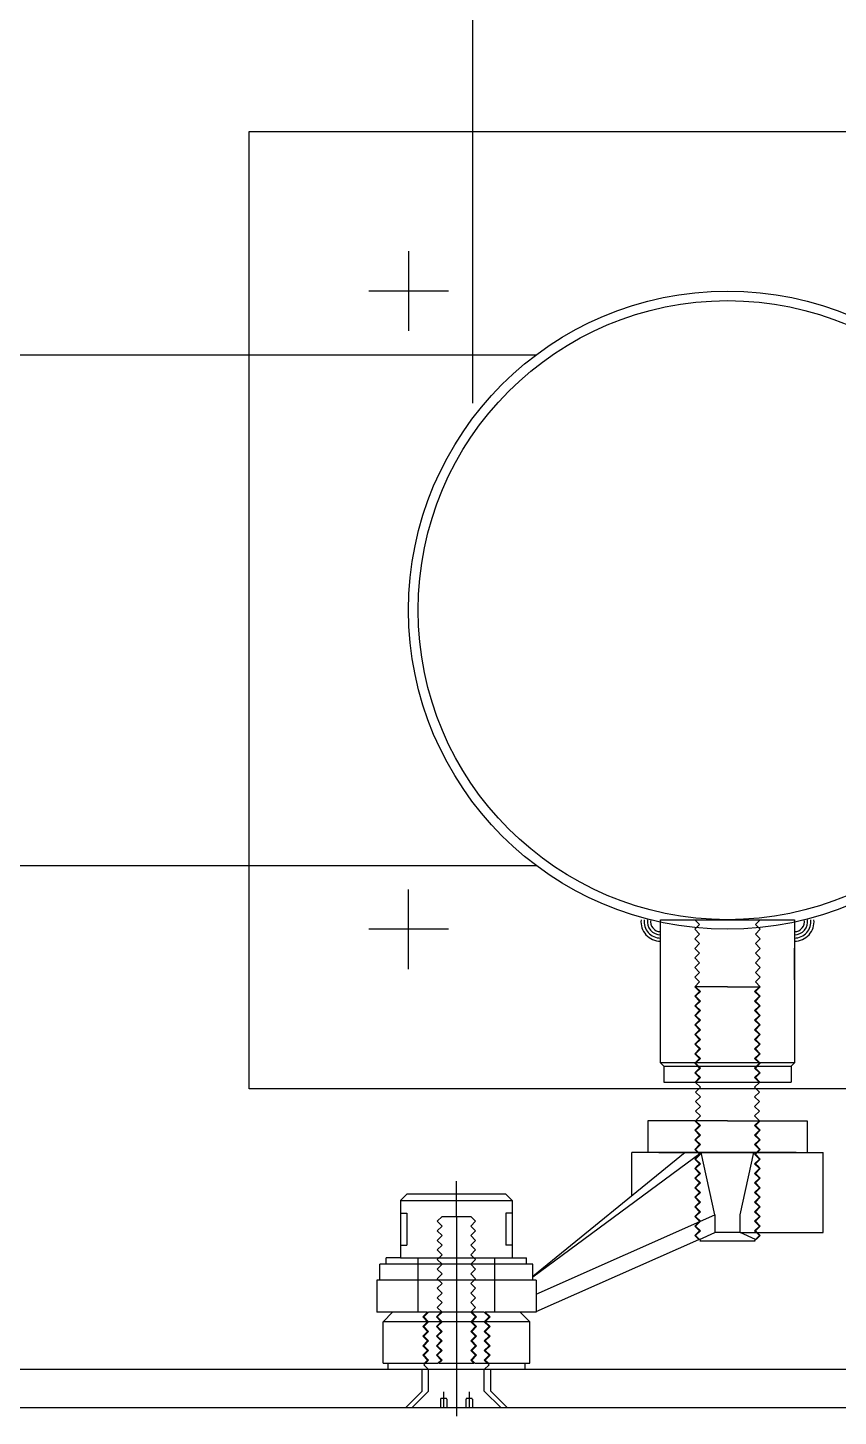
# Model space of a CAD drawing. Header units: millimetres. Extents: x -7718 to 421089, y 87466 to 341395.
# Drawn here: x 154333.2 to 154587.3, y 216856 to 217291.1 of the extents above; entities that cross this region are included whole.
import ezdxf

# ---------------------------------------------------------------- set-up
doc = ezdxf.new("R2010")
doc.units = ezdxf.units.MM
doc.header["$LTSCALE"] = 200
doc.header["$MEASUREMENT"] = 0
doc.linetypes.add('CENTER1', pattern=[8, 6, -1, 0, -1])
doc.linetypes.add('DASH_2', pattern=[34, 30, -1.5, 1, -1.5])
doc.layers.add('e-plan', color=9, linetype='CONTINUOUS')

msp = doc.modelspace()

# ---------------------------------------------------------------- linework, layer by layer
at = {"layer": 'e-plan'}
for p, q in [((154472.57, 217848.59), (154472.57, 217173.46)), ((154402.57, 216958.59), (154402.57, 217258.59)), ((154402.57, 217258.59), (154702.57, 217258.59)), ((154452.57, 217221.09), (154452.57, 217196.09)), ((154465.07, 217208.59), (154440.07, 217208.59)), ((152222.57, 217188.59), (154492.57, 217188.59)), ((152222.57, 217028.59), (154492.57, 217028.59)), ((154452.57, 216996.09), (154452.57, 217021.09)), ((154531.57, 217011.59), (154573.57, 217011.59)), ((154465.07, 217008.59), (154440.07, 217008.59)), ((154702.57, 216958.59), (154402.57, 216958.59)), ((154802.57, 216870.59), (153363.57, 216870.59)), ((154802.57, 216858.59), (153363.57, 216858.59))]:
    msp.add_line(p, q, dxfattribs=at)
at = {"layer": 'e-plan', "linetype": 'Continuous'}
for p, q in [((154531.57, 216966.7), (154531.57, 217011.59)), ((154531.57, 217002.35), (154531.57, 217011.59)), ((154573.57, 217011.59), (154573.57, 216966.7)), ((154573.57, 216992.7), (154573.57, 217002.65)), ((154573.57, 216966.7), (154531.57, 216966.7)), ((154531.57, 216966.7), (154532.57, 216965.7)), ((154572.57, 216965.7), (154573.57, 216966.7)), ((154532.57, 216965.7), (154532.57, 216960.7)), ((154532.57, 216965.7), (154572.57, 216965.7)), ((154572.57, 216965.7), (154572.57, 216960.7)), ((154532.57, 216960.7), (154542.41, 216960.7)), ((154542.69, 216960.7), (154562.46, 216960.7)), ((154562.74, 216960.7), (154572.57, 216960.7)), ((154542.29, 216948.59), (154527.57, 216948.59)), ((154552.57, 216948.59), (154542.57, 216948.59)), ((154552.57, 216948.59), (154562.57, 216948.59)), ((154562.86, 216948.59), (154577.57, 216948.59)), ((154491.57, 216899.65), (154544.31, 216938.59)), ((154539.26, 216938.59), (154491.57, 216899.77)), ((154552.57, 216938.59), (154522.57, 216938.59)), ((154522.57, 216925), (154522.57, 216938.59)), ((154531.07, 216938.59), (154552.57, 216938.59)), ((154552.57, 216938.59), (154531.07, 216938.59)), ((154548.64, 216919.05), (154544.31, 216938.59)), ((154552.57, 216938.59), (154582.57, 216938.59)), ((154574.07, 216938.59), (154552.57, 216938.59)), ((154574.07, 216938.59), (154552.57, 216938.59)), ((154556.51, 216919.05), (154560.82, 216938.59)), ((154582.57, 216913.59), (154582.57, 216938.59)), ((154452.07, 216925.59), (154450.07, 216923.59)), ((154450.07, 216923.59), (154450.07, 216905.59)), ((154483.07, 216925.59), (154452.07, 216925.59)), ((154485.07, 216923.59), (154483.07, 216925.59)), ((154485.07, 216923.59), (154485.07, 216905.59)), ((154452.07, 216919.59), (154452.07, 216909.59)), ((154483.07, 216919.59), (154483.07, 216909.59)), ((154492.57, 216894.29), (154548.64, 216919.05)), ((154548.64, 216919.05), (154548.64, 216913.59)), ((154556.51, 216913.59), (154556.51, 216919.05)), ((154492.57, 216888.82), (154543.54, 216911.34)), ((154543.74, 216911.42), (154548.64, 216913.59)), ((154543.89, 216910.91), (154561.26, 216910.9)), ((154556.49, 216913.59), (154548.64, 216913.59)), ((154556.49, 216913.59), (154582.57, 216913.59)), ((154561.4, 216911.42), (154556.49, 216913.59)), ((154443.57, 216898.59), (154443.57, 216903.59)), ((154491.57, 216903.59), (154443.57, 216903.59)), ((154445.57, 216903.59), (154445.57, 216905.59)), ((154489.57, 216903.59), (154489.57, 216905.59)), ((154491.57, 216898.59), (154491.57, 216903.59)), ((154492.59, 216898.59), (154442.59, 216898.59)), ((154442.59, 216898.59), (154442.59, 216888.59)), ((154492.59, 216898.59), (154492.59, 216888.59)), ((154458.54, 216888.59), (154442.59, 216888.59)), ((154472.07, 216888.59), (154458.82, 216888.59)), ((154476.32, 216888.59), (154472.36, 216888.59)), ((154492.59, 216888.59), (154476.61, 216888.59)), ((154458.82, 216885.59), (154444.57, 216885.59)), ((154444.57, 216872.59), (154444.57, 216885.59)), ((154490.57, 216885.59), (154458.82, 216885.59)), ((154490.57, 216872.59), (154490.57, 216885.59)), ((154444.57, 216872.59), (154457.54, 216872.59)), ((154446.07, 216872.59), (154446.07, 216870.59)), ((154457.82, 216872.59), (154461.79, 216872.59)), ((154462.07, 216872.59), (154473.07, 216872.59)), ((154473.36, 216872.59), (154477.32, 216872.59)), ((154477.61, 216872.59), (154489.07, 216872.59)), ((154489.07, 216872.59), (154490.57, 216872.59)), ((154489.07, 216872.59), (154489.07, 216870.59)), ((154456.82, 216863.84), (154456.82, 216870.59)), ((154458.82, 216863.84), (154458.82, 216870.59)), ((154476.32, 216863.84), (154476.32, 216870.59)), ((154478.32, 216863.84), (154478.32, 216870.59)), ((154456.82, 216863.84), (154451.57, 216858.59)), ((154478.32, 216863.84), (154483.57, 216858.59)), ((154484.41, 216858.59), (154450.74, 216858.59)), ((154464.27, 216861.59), (154462.87, 216861.59)), ((154472.27, 216861.59), (154470.87, 216861.59))]:
    msp.add_line(p, q, dxfattribs=at)
at = {"layer": 'e-plan', "linetype": 'CENTER1'}
for p, q in [((154543.79, 217010.09), (154542.29, 217011.59)), ((154561.36, 217010.09), (154562.86, 217011.59)), ((154542.29, 217008.59), (154543.79, 217010.09)), ((154543.79, 217007.09), (154542.29, 217008.59)), ((154542.29, 217005.59), (154543.79, 217007.09)), ((154562.86, 217008.59), (154561.36, 217010.09)), ((154561.36, 217007.09), (154562.86, 217008.59)), ((154562.86, 217005.59), (154561.36, 217007.09)), ((154543.79, 217004.09), (154542.29, 217005.59)), ((154542.29, 217002.59), (154543.79, 217004.09)), ((154543.79, 217001.09), (154542.29, 217002.59)), ((154561.36, 217004.09), (154562.86, 217005.59)), ((154562.86, 217002.59), (154561.36, 217004.09)), ((154561.36, 217001.09), (154562.86, 217002.59)), ((154542.29, 216999.59), (154543.79, 217001.09)), ((154543.79, 216998.09), (154542.29, 216999.59)), ((154542.29, 216996.59), (154543.79, 216998.09)), ((154562.86, 216999.59), (154561.36, 217001.09)), ((154561.36, 216998.09), (154562.86, 216999.59)), ((154562.86, 216996.59), (154561.36, 216998.09)), ((154543.79, 216995.09), (154542.29, 216996.59)), ((154542.29, 216993.59), (154543.79, 216995.09)), ((154543.79, 216992.09), (154542.29, 216993.59)), ((154561.36, 216995.09), (154562.86, 216996.59)), ((154562.86, 216993.59), (154561.36, 216995.09)), ((154561.36, 216992.09), (154562.86, 216993.59)), ((154542.29, 216990.59), (154543.79, 216992.09)), ((154542.29, 216990.59), (154543.79, 216989.09)), ((154543.79, 216989.09), (154542.29, 216987.59)), ((154542.57, 216990.59), (154544.07, 216989.09)), ((154542.57, 216990.59), (154544.07, 216989.09)), ((154552.57, 216990.59), (154542.57, 216990.59)), ((154544.07, 216989.09), (154542.57, 216987.59)), ((154544.07, 216989.09), (154542.57, 216987.59)), ((154552.57, 216990.59), (154562.57, 216990.59)), ((154562.57, 216990.59), (154561.07, 216989.09)), ((154561.07, 216989.09), (154562.57, 216987.59)), ((154562.86, 216990.59), (154561.36, 216992.09)), ((154562.86, 216990.59), (154561.36, 216989.09)), ((154561.36, 216989.09), (154562.86, 216987.59)), ((154542.29, 216987.59), (154543.79, 216986.09)), ((154543.79, 216986.09), (154542.29, 216984.59)), ((154542.29, 216984.59), (154543.79, 216983.09)), ((154542.57, 216987.59), (154544.07, 216986.09)), ((154542.57, 216987.59), (154544.07, 216986.09)), ((154544.07, 216986.09), (154542.57, 216984.59)), ((154544.07, 216986.09), (154542.57, 216984.59)), ((154542.57, 216984.59), (154544.07, 216983.09)), ((154542.57, 216984.59), (154544.07, 216983.09)), ((154562.57, 216987.59), (154561.07, 216986.09)), ((154561.07, 216986.09), (154562.57, 216984.59)), ((154562.57, 216984.59), (154561.07, 216983.09)), ((154562.86, 216987.59), (154561.36, 216986.09)), ((154561.36, 216986.09), (154562.86, 216984.59)), ((154562.86, 216984.59), (154561.36, 216983.09)), ((154543.79, 216983.09), (154542.29, 216981.59)), ((154542.29, 216981.59), (154543.79, 216980.09)), ((154543.79, 216980.09), (154542.29, 216978.59)), ((154544.07, 216983.09), (154542.57, 216981.59)), ((154544.07, 216983.09), (154542.57, 216981.59)), ((154542.57, 216981.59), (154544.07, 216980.09)), ((154542.57, 216981.59), (154544.07, 216980.09)), ((154544.07, 216980.09), (154542.57, 216978.59)), ((154544.07, 216980.09), (154542.57, 216978.59)), ((154561.07, 216983.09), (154562.57, 216981.59)), ((154562.57, 216981.59), (154561.07, 216980.09)), ((154561.07, 216980.09), (154562.57, 216978.59)), ((154561.36, 216983.09), (154562.86, 216981.59)), ((154562.86, 216981.59), (154561.36, 216980.09)), ((154561.36, 216980.09), (154562.86, 216978.59)), ((154542.29, 216978.59), (154543.79, 216977.09)), ((154543.79, 216977.09), (154542.29, 216975.59)), ((154542.29, 216975.59), (154543.79, 216974.09)), ((154542.57, 216978.59), (154544.07, 216977.09)), ((154542.57, 216978.59), (154544.07, 216977.09)), ((154544.07, 216977.09), (154542.57, 216975.59)), ((154544.07, 216977.09), (154542.57, 216975.59)), ((154542.57, 216975.59), (154544.07, 216974.09)), ((154542.57, 216975.59), (154544.07, 216974.09)), ((154562.57, 216978.59), (154561.07, 216977.09)), ((154561.07, 216977.09), (154562.57, 216975.59)), ((154562.57, 216975.59), (154561.07, 216974.09)), ((154562.86, 216978.59), (154561.36, 216977.09)), ((154561.36, 216977.09), (154562.86, 216975.59)), ((154562.86, 216975.59), (154561.36, 216974.09)), ((154543.79, 216974.09), (154542.29, 216972.59)), ((154542.29, 216972.59), (154543.79, 216971.09)), ((154543.79, 216971.09), (154542.29, 216969.59)), ((154544.07, 216974.09), (154542.57, 216972.59)), ((154544.07, 216974.09), (154542.57, 216972.59)), ((154542.57, 216972.59), (154544.07, 216971.09)), ((154542.57, 216972.59), (154544.07, 216971.09)), ((154544.07, 216971.09), (154542.57, 216969.59)), ((154544.07, 216971.09), (154542.57, 216969.59)), ((154561.07, 216974.09), (154562.57, 216972.59)), ((154562.57, 216972.59), (154561.07, 216971.09)), ((154561.07, 216971.09), (154562.57, 216969.59)), ((154561.36, 216974.09), (154562.86, 216972.59)), ((154562.86, 216972.59), (154561.36, 216971.09)), ((154561.36, 216971.09), (154562.86, 216969.59)), ((154542.29, 216969.59), (154543.79, 216968.09)), ((154543.79, 216968.09), (154542.29, 216966.59)), ((154542.57, 216969.59), (154544.07, 216968.09)), ((154542.57, 216969.59), (154544.07, 216968.09)), ((154544.07, 216968.09), (154542.57, 216966.59)), ((154544.07, 216968.09), (154542.57, 216966.59)), ((154562.57, 216969.59), (154561.07, 216968.09)), ((154561.07, 216968.09), (154562.57, 216966.59)), ((154562.86, 216969.59), (154561.36, 216968.09)), ((154561.36, 216968.09), (154562.86, 216966.59)), ((154542.29, 216966.59), (154543.79, 216965.09)), ((154543.79, 216965.09), (154542.29, 216963.59)), ((154542.29, 216963.59), (154543.79, 216962.09)), ((154542.57, 216966.59), (154544.07, 216965.09)), ((154542.57, 216966.59), (154544.07, 216965.09)), ((154544.07, 216965.09), (154542.57, 216963.59)), ((154544.07, 216965.09), (154542.57, 216963.59)), ((154542.57, 216963.59), (154544.07, 216962.09)), ((154542.57, 216963.59), (154544.07, 216962.09)), ((154562.57, 216966.59), (154561.07, 216965.09)), ((154561.07, 216965.09), (154562.57, 216963.59)), ((154562.57, 216963.59), (154561.07, 216962.09)), ((154562.86, 216966.59), (154561.36, 216965.09)), ((154561.36, 216965.09), (154562.86, 216963.59)), ((154562.86, 216963.59), (154561.36, 216962.09)), ((154543.79, 216962.09), (154542.41, 216960.7)), ((154544.07, 216962.09), (154542.57, 216960.59)), ((154544.07, 216962.09), (154542.57, 216960.59)), ((154544.07, 216962.09), (154542.57, 216960.59)), ((154544.07, 216962.09), (154542.57, 216960.59)), ((154542.57, 216960.59), (154544.07, 216959.09)), ((154542.57, 216960.59), (154544.07, 216959.09)), ((154542.57, 216960.59), (154544.07, 216959.09)), ((154542.57, 216960.59), (154544.07, 216959.09)), ((154544.07, 216959.09), (154542.57, 216957.59)), ((154544.07, 216959.09), (154542.57, 216957.59)), ((154544.07, 216959.09), (154542.57, 216957.59)), ((154544.07, 216959.09), (154542.57, 216957.59)), ((154561.07, 216962.09), (154562.57, 216960.59)), ((154561.07, 216962.09), (154562.57, 216960.59)), ((154562.57, 216960.59), (154561.07, 216959.09)), ((154562.57, 216960.59), (154561.07, 216959.09)), ((154561.07, 216959.09), (154562.57, 216957.59)), ((154561.07, 216959.09), (154562.57, 216957.59)), ((154561.36, 216962.09), (154562.74, 216960.7)), ((154542.57, 216957.59), (154544.07, 216956.09)), ((154542.57, 216957.59), (154544.07, 216956.09)), ((154542.57, 216957.59), (154544.07, 216956.09)), ((154542.57, 216957.59), (154544.07, 216956.09)), ((154544.07, 216956.09), (154542.57, 216954.59)), ((154544.07, 216956.09), (154542.57, 216954.59)), ((154544.07, 216956.09), (154542.57, 216954.59)), ((154544.07, 216956.09), (154542.57, 216954.59)), ((154542.57, 216954.59), (154544.07, 216953.09)), ((154542.57, 216954.59), (154544.07, 216953.09)), ((154542.57, 216954.59), (154544.07, 216953.09)), ((154542.57, 216954.59), (154544.07, 216953.09)), ((154562.57, 216957.59), (154561.07, 216956.09)), ((154562.57, 216957.59), (154561.07, 216956.09)), ((154561.07, 216956.09), (154562.57, 216954.59)), ((154561.07, 216956.09), (154562.57, 216954.59)), ((154562.57, 216954.59), (154561.07, 216953.09)), ((154562.57, 216954.59), (154561.07, 216953.09)), ((154544.07, 216953.09), (154542.57, 216951.59)), ((154544.07, 216953.09), (154542.57, 216951.59)), ((154544.07, 216953.09), (154542.57, 216951.59)), ((154544.07, 216953.09), (154542.57, 216951.59)), ((154542.57, 216951.59), (154544.07, 216950.09)), ((154542.57, 216951.59), (154544.07, 216950.09)), ((154542.57, 216951.59), (154544.07, 216950.09)), ((154542.57, 216951.59), (154544.07, 216950.09)), ((154542.57, 216951.59), (154544.07, 216950.09)), ((154542.57, 216951.59), (154544.07, 216950.09)), ((154544.07, 216950.09), (154542.57, 216948.59)), ((154544.07, 216950.09), (154542.57, 216948.59)), ((154544.07, 216950.09), (154542.57, 216948.59)), ((154544.07, 216950.09), (154542.57, 216948.59)), ((154544.07, 216950.09), (154542.57, 216948.59)), ((154544.07, 216950.09), (154542.57, 216948.59)), ((154561.07, 216953.09), (154562.57, 216951.59)), ((154561.07, 216953.09), (154562.57, 216951.59)), ((154562.57, 216951.59), (154561.07, 216950.09)), ((154562.57, 216951.59), (154561.07, 216950.09)), ((154562.57, 216951.59), (154561.07, 216950.09)), ((154561.07, 216950.09), (154562.57, 216948.59)), ((154561.07, 216950.09), (154562.57, 216948.59)), ((154561.07, 216950.09), (154562.57, 216948.59)), ((154542.29, 216948.59), (154543.79, 216947.09)), ((154542.29, 216948.59), (154543.79, 216947.09)), ((154542.29, 216948.59), (154543.79, 216947.09)), ((154543.79, 216947.09), (154542.29, 216945.59)), ((154542.29, 216945.59), (154543.79, 216944.09)), ((154542.57, 216948.59), (154544.07, 216947.09)), ((154542.57, 216948.59), (154544.07, 216947.09)), ((154542.57, 216948.59), (154544.07, 216947.09)), ((154542.57, 216948.59), (154544.07, 216947.09)), ((154542.57, 216948.59), (154544.07, 216947.09)), ((154542.57, 216948.59), (154544.07, 216947.09)), ((154542.57, 216948.59), (154544.07, 216947.09)), ((154542.57, 216948.59), (154544.07, 216947.09)), ((154542.57, 216948.59), (154544.07, 216947.09)), ((154544.07, 216947.09), (154542.57, 216945.59)), ((154542.57, 216945.59), (154544.07, 216944.09)), ((154544.07, 216947.09), (154543.07, 216946.09)), ((154544.07, 216947.09), (154543.07, 216946.09)), ((154544.07, 216947.09), (154543.07, 216946.09)), ((154544.07, 216947.09), (154543.07, 216946.09)), ((154562.57, 216948.59), (154561.07, 216947.09)), ((154562.57, 216948.59), (154561.07, 216947.09)), ((154562.57, 216948.59), (154561.07, 216947.09)), ((154561.07, 216947.09), (154562.07, 216946.09)), ((154561.07, 216947.09), (154562.07, 216946.09)), ((154561.07, 216947.09), (154562.57, 216945.59)), ((154562.57, 216945.59), (154561.07, 216944.09)), ((154562.86, 216948.59), (154561.36, 216947.09)), ((154561.36, 216947.09), (154562.86, 216945.59)), ((154562.86, 216945.59), (154561.36, 216944.09)), ((154543.79, 216944.09), (154542.29, 216942.59)), ((154542.29, 216942.59), (154543.79, 216941.09)), ((154543.79, 216941.09), (154542.29, 216939.59)), ((154544.07, 216944.09), (154542.57, 216942.59)), ((154542.57, 216942.59), (154544.07, 216941.09)), ((154544.07, 216941.09), (154542.57, 216939.59)), ((154561.07, 216944.09), (154562.57, 216942.59)), ((154562.57, 216942.59), (154561.07, 216941.09)), ((154561.07, 216941.09), (154562.57, 216939.59)), ((154561.36, 216944.09), (154562.86, 216942.59)), ((154562.86, 216942.59), (154561.36, 216941.09)), ((154561.36, 216941.09), (154562.86, 216939.59)), ((154542.29, 216939.59), (154543.79, 216938.09)), ((154543.79, 216938.09), (154542.29, 216936.59)), ((154542.29, 216936.59), (154543.79, 216935.09)), ((154542.57, 216939.59), (154544.07, 216938.09)), ((154544.07, 216938.09), (154542.57, 216936.59)), ((154542.57, 216936.59), (154544.07, 216935.09)), ((154562.57, 216939.59), (154561.07, 216938.09)), ((154561.07, 216938.09), (154562.57, 216936.59)), ((154562.57, 216936.59), (154561.07, 216935.09)), ((154562.86, 216939.59), (154561.36, 216938.09)), ((154561.36, 216938.09), (154562.86, 216936.59)), ((154562.86, 216936.59), (154561.36, 216935.09)), ((154543.79, 216935.09), (154542.29, 216933.59)), ((154542.29, 216933.59), (154543.79, 216932.09)), ((154543.79, 216932.09), (154542.29, 216930.59)), ((154544.07, 216935.09), (154542.57, 216933.59)), ((154542.57, 216933.59), (154544.07, 216932.09)), ((154544.07, 216932.09), (154542.57, 216930.59)), ((154543.79, 216935.09), (154542.79, 216934.09)), ((154561.07, 216935.09), (154562.57, 216933.59)), ((154562.57, 216933.59), (154561.07, 216932.09)), ((154561.07, 216932.09), (154562.57, 216930.59)), ((154561.36, 216935.09), (154562.36, 216934.09)), ((154561.36, 216935.09), (154562.86, 216933.59)), ((154562.86, 216933.59), (154561.36, 216932.09)), ((154561.36, 216932.09), (154562.86, 216930.59)), ((154467.57, 216918.59), (154467.57, 216929.6)), ((154542.29, 216930.59), (154543.79, 216929.09)), ((154543.79, 216929.09), (154542.29, 216927.59)), ((154542.29, 216927.59), (154543.79, 216926.09)), ((154542.57, 216930.59), (154544.07, 216929.09)), ((154544.07, 216929.09), (154542.57, 216927.59)), ((154542.57, 216927.59), (154544.07, 216926.09)), ((154562.57, 216930.59), (154561.07, 216929.09)), ((154561.07, 216929.09), (154562.57, 216927.59)), ((154562.57, 216927.59), (154561.07, 216926.09)), ((154562.86, 216930.59), (154561.36, 216929.09)), ((154561.36, 216929.09), (154562.86, 216927.59)), ((154562.86, 216927.59), (154561.36, 216926.09)), ((154450.07, 216923.59), (154485.07, 216923.59)), ((154543.79, 216926.09), (154542.29, 216924.59)), ((154542.29, 216924.59), (154543.79, 216923.09)), ((154544.07, 216926.09), (154542.57, 216924.59)), ((154542.57, 216924.59), (154544.07, 216923.09)), ((154561.07, 216926.09), (154562.57, 216924.59)), ((154562.57, 216924.59), (154561.07, 216923.09)), ((154561.36, 216926.09), (154562.86, 216924.59)), ((154562.86, 216924.59), (154561.36, 216923.09)), ((154450.07, 216919.59), (154452.07, 216919.59)), ((154485.07, 216919.59), (154483.07, 216919.59)), ((154543.79, 216923.09), (154542.29, 216921.59)), ((154542.29, 216921.59), (154543.79, 216920.09)), ((154543.79, 216920.09), (154542.29, 216918.59)), ((154544.07, 216923.09), (154542.57, 216921.59)), ((154544.07, 216923.09), (154542.57, 216921.59)), ((154542.57, 216921.59), (154544.07, 216920.09)), ((154542.57, 216921.59), (154544.07, 216920.09)), ((154544.07, 216920.09), (154542.57, 216918.59)), ((154544.07, 216920.09), (154542.57, 216918.59)), ((154561.07, 216923.09), (154562.57, 216921.59)), ((154561.07, 216923.09), (154562.57, 216921.59)), ((154562.57, 216921.59), (154561.07, 216920.09)), ((154562.57, 216921.59), (154561.07, 216920.09)), ((154561.07, 216920.09), (154562.57, 216918.59)), ((154561.07, 216920.09), (154562.57, 216918.59)), ((154561.36, 216923.09), (154562.86, 216921.59)), ((154562.86, 216921.59), (154561.36, 216920.09)), ((154561.36, 216920.09), (154562.86, 216918.59)), ((154463.07, 216918.59), (154461.57, 216917.09)), ((154461.57, 216917.09), (154463.07, 216915.59)), ((154463.07, 216915.59), (154461.57, 216914.09)), ((154463.07, 216918.59), (154472.07, 216918.59)), ((154467.57, 216918.59), (154467.57, 216855.99)), ((154472.07, 216918.59), (154473.57, 216917.09)), ((154473.57, 216917.09), (154472.07, 216915.59)), ((154472.07, 216915.59), (154473.57, 216914.09)), ((154542.29, 216918.59), (154543.79, 216917.09)), ((154543.79, 216917.09), (154542.29, 216915.59)), ((154542.29, 216915.59), (154543.79, 216914.09)), ((154542.57, 216918.59), (154544.07, 216917.09)), ((154542.57, 216918.59), (154544.07, 216917.09)), ((154544.07, 216917.09), (154542.57, 216915.59)), ((154544.07, 216917.09), (154542.57, 216915.59)), ((154542.57, 216915.59), (154544.07, 216914.09)), ((154542.57, 216915.59), (154544.07, 216914.09)), ((154562.57, 216918.59), (154561.07, 216917.09)), ((154562.57, 216918.59), (154561.07, 216917.09)), ((154561.07, 216917.09), (154562.57, 216915.59)), ((154561.07, 216917.09), (154562.57, 216915.59)), ((154562.57, 216915.59), (154561.07, 216914.09)), ((154562.57, 216915.59), (154561.07, 216914.09)), ((154562.86, 216918.59), (154561.36, 216917.09)), ((154561.36, 216917.09), (154562.86, 216915.59)), ((154562.86, 216915.59), (154561.36, 216914.09)), ((154461.57, 216914.09), (154463.07, 216912.59)), ((154463.07, 216912.59), (154461.57, 216911.09)), ((154461.57, 216911.09), (154463.07, 216909.59)), ((154473.57, 216914.09), (154472.07, 216912.59)), ((154472.07, 216912.59), (154473.57, 216911.09)), ((154473.57, 216911.09), (154472.07, 216909.59)), ((154543.79, 216914.09), (154542.29, 216912.59)), ((154542.29, 216912.59), (154543.55, 216911.33)), ((154544.07, 216914.09), (154542.57, 216912.59)), ((154544.07, 216914.09), (154542.57, 216912.59)), ((154542.57, 216912.59), (154544.07, 216911.09)), ((154542.57, 216912.59), (154544.07, 216911.09)), ((154544.07, 216911.09), (154543.89, 216910.9)), ((154544.07, 216911.09), (154543.89, 216910.9)), ((154561.07, 216914.09), (154562.57, 216912.59)), ((154561.07, 216914.09), (154562.57, 216912.59)), ((154562.57, 216912.59), (154561.07, 216911.09)), ((154562.57, 216912.59), (154561.07, 216911.09)), ((154561.07, 216911.09), (154561.26, 216910.9)), ((154561.07, 216911.09), (154561.26, 216910.9)), ((154561.36, 216914.09), (154562.86, 216912.59)), ((154562.86, 216912.59), (154561.6, 216911.33)), ((154450.07, 216909.59), (154452.07, 216909.59)), ((154463.07, 216909.59), (154461.57, 216908.09)), ((154461.57, 216908.09), (154463.07, 216906.59)), ((154463.07, 216906.59), (154461.57, 216905.09)), ((154472.07, 216909.59), (154473.57, 216908.09)), ((154473.57, 216908.09), (154472.07, 216906.59)), ((154472.07, 216906.59), (154473.57, 216905.09)), ((154485.07, 216909.59), (154483.07, 216909.59)), ((154450.07, 216905.59), (154445.57, 216905.59)), ((154450.07, 216905.59), (154487.72, 216905.59)), ((154461.57, 216905.09), (154463.07, 216903.59)), ((154463.07, 216903.59), (154461.57, 216902.09)), ((154461.57, 216902.09), (154463.07, 216900.59)), ((154473.57, 216905.09), (154472.07, 216903.59)), ((154472.07, 216903.59), (154473.57, 216902.09)), ((154473.57, 216902.09), (154472.07, 216900.59)), ((154487.72, 216905.59), (154489.57, 216905.59)), ((154463.07, 216900.59), (154461.57, 216899.09)), ((154461.57, 216899.09), (154463.07, 216897.59)), ((154463.07, 216897.59), (154461.57, 216896.09)), ((154472.07, 216900.59), (154473.57, 216899.09)), ((154473.57, 216899.09), (154472.07, 216897.59)), ((154472.07, 216897.59), (154473.57, 216896.09)), ((154461.57, 216896.09), (154463.07, 216894.59)), ((154463.07, 216894.59), (154461.57, 216893.09)), ((154461.57, 216893.09), (154463.07, 216891.59)), ((154473.57, 216896.09), (154472.07, 216894.59)), ((154472.07, 216894.59), (154473.57, 216893.09)), ((154473.57, 216893.09), (154472.07, 216891.59)), ((154444.57, 216885.59), (154447.57, 216888.59)), ((154458.54, 216888.59), (154457.04, 216887.09)), ((154458.82, 216888.59), (154457.32, 216887.09)), ((154462.79, 216888.59), (154461.29, 216887.09)), ((154463.07, 216891.59), (154461.57, 216890.09)), ((154461.57, 216890.09), (154463.07, 216888.59)), ((154463.07, 216888.59), (154461.57, 216887.09)), ((154463.07, 216888.59), (154461.57, 216887.09)), ((154472.07, 216891.59), (154473.57, 216890.09)), ((154473.57, 216890.09), (154472.07, 216888.59)), ((154472.07, 216888.59), (154473.57, 216887.09)), ((154472.07, 216888.59), (154473.57, 216887.09)), ((154472.07, 216888.59), (154473.57, 216887.09)), ((154472.36, 216888.59), (154473.86, 216887.09)), ((154476.32, 216888.59), (154477.82, 216887.09)), ((154476.32, 216888.59), (154477.82, 216887.09)), ((154476.61, 216888.59), (154478.11, 216887.09)), ((154490.57, 216885.59), (154487.57, 216888.59)), ((154457.04, 216887.09), (154458.54, 216885.59)), ((154458.54, 216885.59), (154457.04, 216884.09)), ((154457.04, 216884.09), (154458.54, 216882.59)), ((154457.32, 216887.09), (154458.82, 216885.59)), ((154458.82, 216885.59), (154457.32, 216884.09)), ((154457.32, 216884.09), (154458.82, 216882.59)), ((154461.29, 216887.09), (154462.79, 216885.59)), ((154462.79, 216885.59), (154461.29, 216884.09)), ((154461.29, 216884.09), (154462.79, 216882.59)), ((154461.57, 216887.09), (154463.07, 216885.59)), ((154461.57, 216887.09), (154463.07, 216885.59)), ((154463.07, 216885.59), (154461.57, 216884.09)), ((154463.07, 216885.59), (154461.57, 216884.09)), ((154461.57, 216884.09), (154463.07, 216882.59)), ((154461.57, 216884.09), (154463.07, 216882.59)), ((154473.57, 216887.09), (154472.07, 216885.59)), ((154473.57, 216887.09), (154472.07, 216885.59)), ((154473.57, 216887.09), (154472.07, 216885.59)), ((154472.07, 216885.59), (154473.57, 216884.09)), ((154472.07, 216885.59), (154473.57, 216884.09)), ((154472.07, 216885.59), (154473.57, 216884.09)), ((154473.57, 216884.09), (154472.07, 216882.59)), ((154473.57, 216884.09), (154472.07, 216882.59)), ((154473.57, 216884.09), (154472.07, 216882.59)), ((154473.86, 216887.09), (154472.36, 216885.59)), ((154472.36, 216885.59), (154473.86, 216884.09)), ((154473.86, 216884.09), (154472.36, 216882.59)), ((154477.82, 216887.09), (154476.32, 216885.59)), ((154477.82, 216887.09), (154476.32, 216885.59)), ((154476.32, 216885.59), (154477.82, 216884.09)), ((154476.32, 216885.59), (154477.82, 216884.09)), ((154477.82, 216884.09), (154476.32, 216882.59)), ((154477.82, 216884.09), (154476.32, 216882.59)), ((154478.11, 216887.09), (154476.61, 216885.59)), ((154476.61, 216885.59), (154478.11, 216884.09)), ((154478.11, 216884.09), (154476.61, 216882.59)), ((154458.54, 216882.59), (154457.04, 216881.09)), ((154457.04, 216881.09), (154458.54, 216879.59)), ((154458.54, 216879.59), (154457.04, 216878.09)), ((154458.82, 216882.59), (154457.32, 216881.09)), ((154457.32, 216881.09), (154458.82, 216879.59)), ((154458.82, 216879.59), (154457.32, 216878.09)), ((154462.79, 216882.59), (154461.29, 216881.09)), ((154461.29, 216881.09), (154462.79, 216879.59)), ((154462.79, 216879.59), (154461.29, 216878.09)), ((154463.07, 216882.59), (154461.57, 216881.09)), ((154463.07, 216882.59), (154461.57, 216881.09)), ((154461.57, 216881.09), (154463.07, 216879.59)), ((154461.57, 216881.09), (154463.07, 216879.59)), ((154463.07, 216879.59), (154461.57, 216878.09)), ((154463.07, 216879.59), (154461.57, 216878.09)), ((154472.07, 216882.59), (154473.57, 216881.09)), ((154472.07, 216882.59), (154473.57, 216881.09)), ((154472.07, 216882.59), (154473.57, 216881.09)), ((154473.57, 216881.09), (154472.07, 216879.59)), ((154473.57, 216881.09), (154472.07, 216879.59)), ((154473.57, 216881.09), (154472.07, 216879.59)), ((154472.07, 216879.59), (154473.57, 216878.09)), ((154472.07, 216879.59), (154473.57, 216878.09)), ((154472.07, 216879.59), (154473.57, 216878.09)), ((154472.36, 216882.59), (154473.86, 216881.09)), ((154473.86, 216881.09), (154472.36, 216879.59)), ((154472.36, 216879.59), (154473.86, 216878.09)), ((154476.32, 216882.59), (154477.82, 216881.09)), ((154476.32, 216882.59), (154477.82, 216881.09)), ((154477.82, 216881.09), (154476.32, 216879.59)), ((154477.82, 216881.09), (154476.32, 216879.59)), ((154476.32, 216879.59), (154477.82, 216878.09)), ((154476.32, 216879.59), (154477.82, 216878.09)), ((154476.61, 216882.59), (154478.11, 216881.09)), ((154478.11, 216881.09), (154476.61, 216879.59)), ((154476.61, 216879.59), (154478.11, 216878.09)), ((154457.04, 216878.09), (154458.54, 216876.59)), ((154458.54, 216876.59), (154457.04, 216875.09)), ((154457.32, 216878.09), (154458.82, 216876.59)), ((154458.82, 216876.59), (154457.32, 216875.09)), ((154461.29, 216878.09), (154462.79, 216876.59)), ((154462.79, 216876.59), (154461.29, 216875.09)), ((154461.57, 216878.09), (154463.07, 216876.59)), ((154461.57, 216878.09), (154463.07, 216876.59)), ((154463.07, 216876.59), (154461.57, 216875.09)), ((154463.07, 216876.59), (154461.57, 216875.09)), ((154473.57, 216878.09), (154472.07, 216876.59)), ((154473.57, 216878.09), (154472.07, 216876.59)), ((154473.57, 216878.09), (154472.07, 216876.59)), ((154472.07, 216876.59), (154473.57, 216875.09)), ((154472.07, 216876.59), (154473.57, 216875.09)), ((154472.07, 216876.59), (154473.57, 216875.09)), ((154473.86, 216878.09), (154472.36, 216876.59)), ((154472.36, 216876.59), (154473.86, 216875.09)), ((154477.82, 216878.09), (154476.32, 216876.59)), ((154477.82, 216878.09), (154476.32, 216876.59)), ((154476.32, 216876.59), (154477.82, 216875.09)), ((154476.32, 216876.59), (154477.82, 216875.09)), ((154478.11, 216878.09), (154476.61, 216876.59)), ((154476.61, 216876.59), (154478.11, 216875.09)), ((154457.04, 216875.09), (154458.54, 216873.59)), ((154457.32, 216875.09), (154458.82, 216873.59)), ((154458.82, 216873.59), (154457.32, 216872.09)), ((154457.32, 216872.09), (154458.82, 216870.59)), ((154458.54, 216873.59), (154457.54, 216872.59)), ((154461.29, 216875.09), (154462.79, 216873.59)), ((154461.57, 216875.09), (154463.07, 216873.59)), ((154461.57, 216875.09), (154463.07, 216873.59)), ((154462.79, 216873.59), (154461.79, 216872.59)), ((154463.07, 216873.59), (154462.07, 216872.59)), ((154463.07, 216873.59), (154462.07, 216872.59)), ((154473.57, 216875.09), (154472.07, 216873.59)), ((154473.57, 216875.09), (154472.07, 216873.59)), ((154473.57, 216875.09), (154472.07, 216873.59)), ((154472.07, 216873.59), (154473.07, 216872.59)), ((154472.07, 216873.59), (154473.07, 216872.59)), ((154472.07, 216873.59), (154473.07, 216872.59)), ((154473.86, 216875.09), (154472.36, 216873.59)), ((154472.36, 216873.59), (154473.36, 216872.59)), ((154477.82, 216875.09), (154476.32, 216873.59)), ((154477.82, 216875.09), (154476.32, 216873.59)), ((154476.32, 216873.59), (154477.82, 216872.09)), ((154476.32, 216873.59), (154477.82, 216872.09)), ((154477.82, 216872.09), (154476.32, 216870.59)), ((154478.11, 216875.09), (154476.61, 216873.59)), ((154476.61, 216873.59), (154477.61, 216872.59)), ((154453.57, 216858.59), (154458.82, 216863.84)), ((154463.57, 216863.59), (154463.57, 216858.59)), ((154471.57, 216863.59), (154471.57, 216858.59)), ((154481.57, 216858.59), (154476.32, 216863.84)), ((154462.57, 216861.29), (154462.57, 216858.59)), ((154464.57, 216861.29), (154464.57, 216858.59)), ((154470.57, 216861.29), (154470.57, 216858.59)), ((154472.57, 216861.29), (154472.57, 216858.59))]:
    msp.add_line(p, q, dxfattribs=at)
at = {"layer": 'e-plan', "linetype": 'DASH_2'}
for p, q in [((154527.57, 216948.59), (154527.57, 216938.59)), ((154577.57, 216948.59), (154577.57, 216938.59)), ((154455.57, 216888.59), (154455.57, 216905.59)), ((154479.57, 216888.59), (154479.57, 216905.59))]:
    msp.add_line(p, q, dxfattribs=at)
at = {"layer": 'e-plan'}
for radius in [100, 97]:
    msp.add_circle((154552.57, 217108.59), radius, dxfattribs=at)
at = {"layer": 'e-plan', "linetype": 'Continuous'}
for centre, radius, start, end in [((154531.55, 217010.95), 6.11, 173.9869, 270.1886), ((154531.55, 217010.95), 5.11, 172.8047, 270.1886), ((154531.55, 217010.95), 4.11, 171.0413, 270.1886), ((154531.55, 217010.95), 3.11, 168.1246, 270.1886), ((154573.59, 217010.95), 6.11, 269.8114, 6.0131), ((154573.59, 217010.95), 5.11, 269.8114, 7.1953), ((154573.59, 217010.95), 4.11, 269.8114, 8.9587), ((154573.59, 217010.95), 3.11, 269.8114, 11.8754)]:
    msp.add_arc(centre, radius, start, end, dxfattribs=at)
at = {"layer": 'e-plan', "linetype": 'CENTER1'}
for centre, start, end in [((154462.87, 216861.29), 90, 180), ((154464.27, 216861.29), 0, 90), ((154470.87, 216861.29), 90, 180), ((154472.27, 216861.29), 0, 90)]:
    msp.add_arc(centre, 0.3, start, end, dxfattribs=at)

doc.saveas('drawing.dxf')
